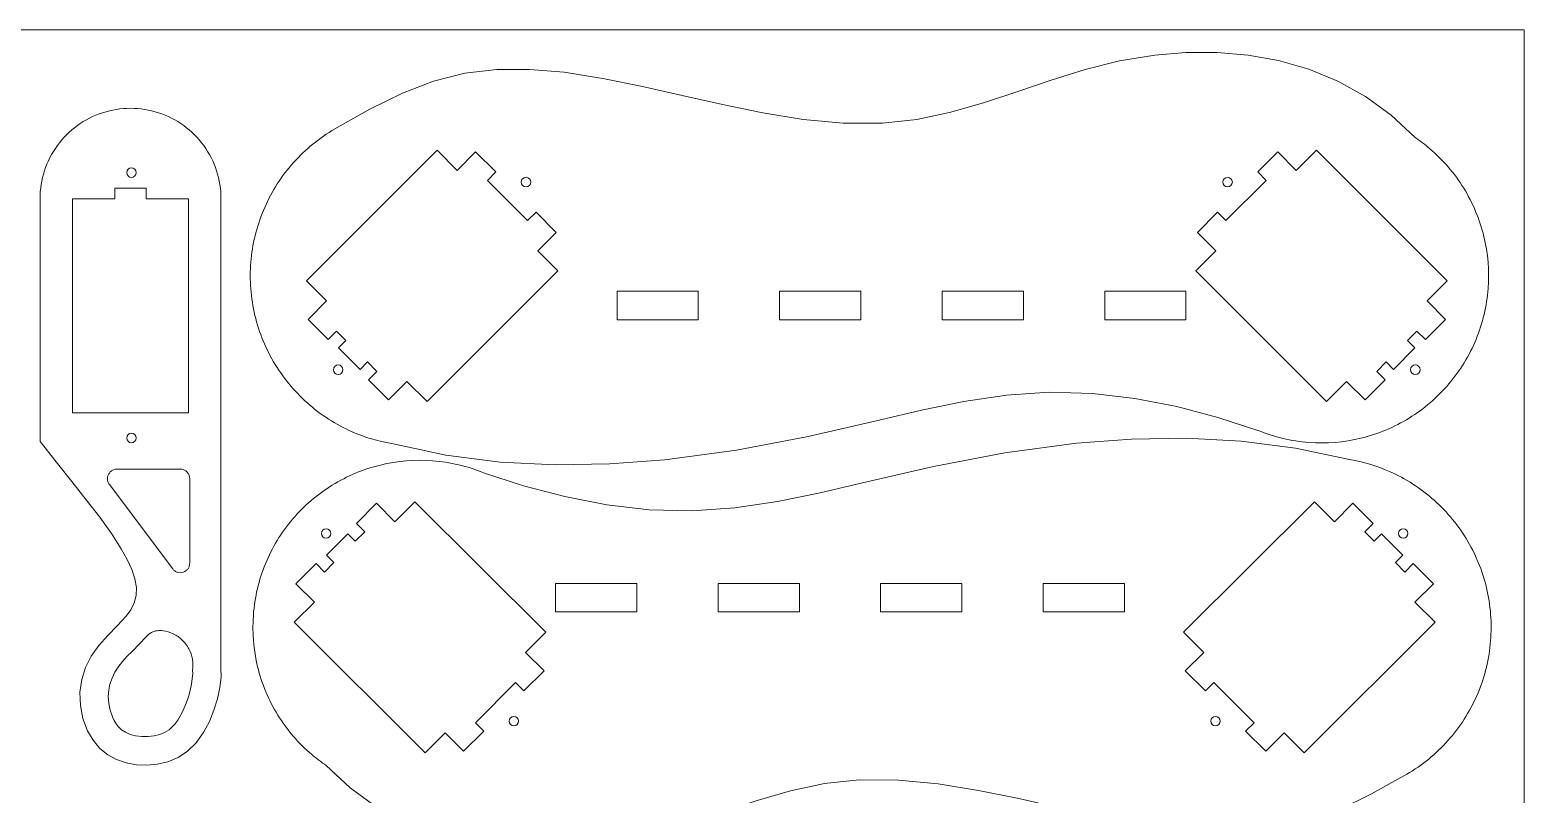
# Model space of a CAD drawing. Header units: inches. Extents: x 602 to 1167, y 387 to 556.
# Drawn here: x 759.1 to 916.7, y 475.3 to 555.9 of the extents above; entities that cross this region are included whole.
import ezdxf

# ---------------------------------------------------------------- set-up
doc = ezdxf.new("R2010")
doc.units = ezdxf.units.IN
doc.header["$MEASUREMENT"] = 0
doc.layers.add('Í¼²ã 1', color=7, linetype='Continuous')

msp = doc.modelspace()

# ---------------------------------------------------------------- linework, layer by layer
at = {"layer": 'Í¼²ã 1', "color": 1, "lineweight": 18}
msp.add_lwpolyline([(916.67, 386.77), (673.58, 386.77), (673.58, 555.94), (916.67, 555.94), (916.67, 386.77)], dxfattribs=at)
at = {"layer": 'Í¼²ã 1', "color": 7, "lineweight": 18}
for points in [[(791.43, 524.14), (792.42, 523.15), (791.64, 522.38), (793.91, 520.11), (794.68, 520.89), (795.67, 519.9), (794.79, 519.02), (796.91, 516.9), (798.85, 518.84), (800.98, 516.72), (814.76, 530.51), (812.64, 532.63), (814.59, 534.57), (812.47, 536.69), (811.58, 535.81), (807.34, 540.05), (808.22, 540.94), (806.1, 543.06), (804.16, 541.11), (802.04, 543.24), (788.25, 529.45), (790.37, 527.33), (788.43, 525.38), (790.55, 523.26), (791.43, 524.14)], [(901.13, 519.9), (902.12, 520.89), (902.9, 520.11), (905.16, 522.38), (904.38, 523.15), (905.37, 524.14), (906.26, 523.26), (908.38, 525.38), (906.43, 527.33), (908.55, 529.45), (894.77, 543.24), (892.64, 541.11), (890.7, 543.06), (888.58, 540.94), (889.46, 540.05), (885.22, 535.81), (884.34, 536.69), (882.21, 534.57), (884.16, 532.63), (882.04, 530.51), (895.83, 516.72), (897.95, 518.84), (899.89, 516.9), (902.01, 519.02), (901.13, 519.9)], [(768.05, 539.22), (768.05, 538.12), (763.6, 538.12), (763.6, 515.52), (775.8, 515.52), (775.8, 538.12), (771.35, 538.12), (771.35, 539.22), (768.05, 539.22)], [(821.01, 528.35), (829.58, 528.35), (829.58, 525.35), (821.01, 525.35), (821.01, 528.35)], [(838.15, 528.35), (846.72, 528.35), (846.72, 525.35), (838.15, 525.35), (838.15, 528.35)], [(855.29, 528.35), (863.86, 528.35), (863.86, 525.35), (855.29, 525.35), (855.29, 528.35)], [(872.44, 528.35), (881.01, 528.35), (881.01, 525.35), (872.44, 525.35), (872.44, 528.35)], [(794.4, 502.97), (793.41, 501.98), (792.63, 502.76), (790.37, 500.5), (791.15, 499.72), (790.16, 498.73), (789.27, 499.61), (787.15, 497.49), (789.1, 495.55), (786.97, 493.43), (800.76, 479.64), (802.88, 481.76), (804.83, 479.81), (806.95, 481.94), (806.07, 482.82), (810.31, 487.06), (811.19, 486.18), (813.31, 488.3), (811.37, 490.24), (813.49, 492.37), (799.7, 506.15), (797.58, 504.03), (795.64, 505.98), (793.52, 503.86), (794.4, 502.97)], [(904.1, 498.73), (903.11, 499.72), (903.89, 500.5), (901.62, 502.76), (900.85, 501.98), (899.86, 502.97), (900.74, 503.86), (898.62, 505.98), (896.67, 504.03), (894.55, 506.15), (880.76, 492.37), (882.89, 490.24), (880.94, 488.3), (883.06, 486.18), (883.95, 487.06), (888.19, 482.82), (887.3, 481.94), (889.43, 479.81), (891.37, 481.76), (893.49, 479.64), (907.28, 493.43), (905.16, 495.55), (907.1, 497.49), (904.98, 499.61), (904.1, 498.73)], [(823.09, 494.52), (814.52, 494.52), (814.52, 497.52), (823.09, 497.52), (823.09, 494.52)], [(840.24, 494.52), (831.66, 494.52), (831.66, 497.52), (840.24, 497.52), (840.24, 494.52)], [(857.38, 494.52), (848.81, 494.52), (848.81, 497.52), (857.38, 497.52), (857.38, 494.52)], [(874.52, 494.52), (865.95, 494.52), (865.95, 497.52), (874.52, 497.52), (874.52, 494.52)]]:
    msp.add_lwpolyline(points, dxfattribs=at)
for points, knots in [([(888.6, 513.67), (890.31, 512.97), (892.12, 512.54), (893.97, 512.4), (895.81, 512.26), (897.66, 512.41), (899.46, 512.85), (901.26, 513.29), (902.97, 514), (904.55, 514.98), (906.13, 515.95), (907.53, 517.16), (908.73, 518.57), (909.93, 519.98), (910.9, 521.57), (911.6, 523.28), (912.3, 525), (912.73, 526.8), (912.87, 528.65), (913.01, 530.5), (912.86, 532.34), (912.42, 534.14), (911.98, 535.94), (911.27, 537.66), (910.3, 539.23), (909.32, 540.81), (908.12, 542.22), (906.7, 543.41), (906.22, 543.83), (905.71, 544.21), (905.18, 544.57), (905.18, 544.57), (902.66, 546.94), (902.66, 546.94), (902.66, 546.94), (899.93, 548.91), (899.93, 548.91), (899.93, 548.91), (897.02, 550.52), (897.02, 550.52), (897.02, 550.52), (893.96, 551.78), (893.96, 551.78), (893.96, 551.78), (890.77, 552.69), (890.77, 552.69), (890.77, 552.69), (887.56, 553.27), (887.56, 553.27), (887.56, 553.27), (884.3, 553.56), (884.3, 553.56), (884.3, 553.56), (881, 553.55), (881, 553.55), (881, 553.55), (877.71, 553.28), (877.71, 553.28), (877.71, 553.28), (874.01, 552.66), (874.01, 552.66), (874.01, 552.66), (870.38, 551.74), (870.38, 551.74), (870.38, 551.74), (866.81, 550.63), (866.81, 550.63), (866.81, 550.63), (863.27, 549.43), (863.27, 549.43), (863.27, 549.43), (859.75, 548.26), (859.75, 548.26), (859.75, 548.26), (856.21, 547.24), (856.21, 547.24), (856.21, 547.24), (852.63, 546.48), (852.63, 546.48), (852.63, 546.48), (849, 546.08), (849, 546.08), (849, 546.08), (844.85, 546.09), (844.85, 546.09), (844.85, 546.09), (840.64, 546.49), (840.64, 546.49), (840.64, 546.49), (836.4, 547.18), (836.4, 547.18), (836.4, 547.18), (832.14, 548.05), (832.14, 548.05), (832.14, 548.05), (827.89, 549.02), (827.89, 549.02), (827.89, 549.02), (823.68, 549.97), (823.68, 549.97), (823.68, 549.97), (819.51, 550.82), (819.51, 550.82), (819.51, 550.82), (815.42, 551.46), (815.42, 551.46), (815.42, 551.46), (811.83, 551.77), (811.83, 551.77), (811.83, 551.77), (808.34, 551.76), (808.34, 551.76), (808.34, 551.76), (804.96, 551.37), (804.96, 551.37), (804.96, 551.37), (801.67, 550.52), (801.67, 550.52), (801.67, 550.52), (798.37, 549.25), (798.37, 549.25), (798.37, 549.25), (794.94, 547.56), (794.94, 547.56), (794.94, 547.56), (791.24, 545.49), (791.24, 545.49), (789.61, 544.53), (788.14, 543.34), (786.89, 541.93), (785.63, 540.52), (784.61, 538.93), (783.85, 537.2), (783.09, 535.47), (782.61, 533.64), (782.42, 531.76), (782.24, 529.89), (782.34, 528), (782.75, 526.15), (783.15, 524.31), (783.83, 522.55), (784.79, 520.92), (785.74, 519.29), (786.94, 517.83), (788.35, 516.57), (789.75, 515.31), (791.34, 514.29), (793.07, 513.53), (794.41, 512.94), (795.81, 512.52), (797.25, 512.28), (797.25, 512.28), (802.96, 511.06), (802.96, 511.06), (802.96, 511.06), (808.7, 510.33), (808.7, 510.33), (808.7, 510.33), (814.47, 510.03), (814.47, 510.03), (814.47, 510.03), (820.26, 510.13), (820.26, 510.13), (820.26, 510.13), (826.04, 510.57), (826.04, 510.57), (826.04, 510.57), (833.61, 511.59), (833.61, 511.59), (833.61, 511.59), (841.15, 513.02), (841.15, 513.02), (841.15, 513.02), (848.64, 514.75), (848.64, 514.75), (848.64, 514.75), (853.11, 515.79), (853.11, 515.79), (853.11, 515.79), (857.59, 516.71), (857.59, 516.71), (857.59, 516.71), (862.08, 517.38), (862.08, 517.38), (862.08, 517.38), (866.59, 517.7), (866.59, 517.7), (866.59, 517.7), (871.14, 517.57), (871.14, 517.57), (871.14, 517.57), (875.6, 517.05), (875.6, 517.05), (875.6, 517.05), (880.03, 516.18), (880.03, 516.18), (880.03, 516.18), (884.37, 515.04), (884.37, 515.04), (884.37, 515.04), (888.6, 513.67), (888.6, 513.67), (888.6, 513.67), (888.6, 513.67), (888.6, 513.67)], [0, 0, 0, 0, 1, 1, 1, 2, 2, 2, 3, 3, 3, 4, 4, 4, 5, 5, 5, 6, 6, 6, 7, 7, 7, 8, 8, 8, 9, 9, 9, 10, 10, 10, 11, 11, 11, 12, 12, 12, 13, 13, 13, 14, 14, 14, 15, 15, 15, 16, 16, 16, 17, 17, 17, 18, 18, 18, 19, 19, 19, 20, 20, 20, 21, 21, 21, 22, 22, 22, 23, 23, 23, 24, 24, 24, 25, 25, 25, 26, 26, 26, 27, 27, 27, 28, 28, 28, 29, 29, 29, 30, 30, 30, 31, 31, 31, 32, 32, 32, 33, 33, 33, 34, 34, 34, 35, 35, 35, 36, 36, 36, 37, 37, 37, 38, 38, 38, 39, 39, 39, 40, 40, 40, 41, 41, 41, 42, 42, 42, 43, 43, 43, 44, 44, 44, 45, 45, 45, 46, 46, 46, 47, 47, 47, 48, 48, 48, 49, 49, 49, 50, 50, 50, 51, 51, 51, 52, 52, 52, 53, 53, 53, 54, 54, 54, 55, 55, 55, 56, 56, 56, 57, 57, 57, 58, 58, 58, 59, 59, 59, 60, 60, 60, 61, 61, 61, 62, 62, 62, 63, 63, 63, 64, 64, 64, 65, 65, 65, 66, 66, 66, 67, 67, 67, 68, 68, 68, 68]), ([(779.24, 538.12), (779.24, 539.12), (779.09, 540.12), (778.78, 541.07), (778.47, 542.02), (778.01, 542.92), (777.42, 543.73), (776.83, 544.54), (776.12, 545.25), (775.31, 545.84), (774.5, 546.43), (773.61, 546.88), (772.65, 547.19), (771.7, 547.5), (770.71, 547.66), (769.7, 547.66), (768.7, 547.66), (767.71, 547.5), (766.76, 547.19), (765.8, 546.88), (764.91, 546.43), (764.1, 545.84), (763.29, 545.25), (762.58, 544.54), (761.99, 543.73), (761.4, 542.92), (760.94, 542.02), (760.63, 541.07), (760.32, 540.12), (760.16, 539.12), (760.16, 538.12), (760.16, 538.12), (760.16, 512.5), (760.16, 512.5), (760.16, 512.5), (761.87, 510.34), (761.87, 510.34), (761.87, 510.34), (763.51, 508.29), (763.51, 508.29), (763.51, 508.29), (765.04, 506.34), (765.04, 506.34), (765.04, 506.34), (766.45, 504.5), (766.45, 504.5), (766.45, 504.5), (767.68, 502.78), (767.68, 502.78), (767.68, 502.78), (768.72, 501.18), (768.72, 501.18), (768.72, 501.18), (769.35, 500.05), (769.35, 500.05), (769.35, 500.05), (769.84, 498.99), (769.84, 498.99), (769.84, 498.99), (770.17, 498.01), (770.17, 498.01), (770.17, 498.01), (770.33, 497.09), (770.33, 497.09), (770.33, 497.09), (770.31, 496.24), (770.31, 496.24), (770.31, 496.24), (770.1, 495.47), (770.1, 495.47), (770.1, 495.47), (769.73, 494.75), (769.73, 494.75), (769.73, 494.75), (769.25, 494.07), (769.25, 494.07), (769.25, 494.07), (768.31, 493.04), (768.31, 493.04), (768.31, 493.04), (767.3, 492.02), (767.3, 492.02), (767.3, 492.02), (766.36, 490.97), (766.36, 490.97), (766.36, 490.97), (765.57, 489.84), (765.57, 489.84), (765.57, 489.84), (764.97, 488.65), (764.97, 488.65), (764.97, 488.65), (764.56, 487.38), (764.56, 487.38), (764.56, 487.38), (764.37, 486.05), (764.37, 486.05), (764.37, 486.05), (764.42, 484.66), (764.42, 484.66), (764.42, 484.66), (764.69, 483.27), (764.69, 483.27), (764.69, 483.27), (765.18, 481.96), (765.18, 481.96), (765.18, 481.96), (765.75, 480.97), (765.75, 480.97), (765.75, 480.97), (766.46, 480.12), (766.46, 480.12), (766.46, 480.12), (767.3, 479.45), (767.3, 479.45), (767.3, 479.45), (768.24, 478.94), (768.24, 478.94), (768.24, 478.94), (769.26, 478.6), (769.26, 478.6), (769.26, 478.6), (770.32, 478.4), (770.32, 478.4), (770.32, 478.4), (771.41, 478.35), (771.41, 478.35), (771.41, 478.35), (772.5, 478.44), (772.5, 478.44), (772.5, 478.44), (773.63, 478.69), (773.63, 478.69), (773.63, 478.69), (774.71, 479.14), (774.71, 479.14), (774.71, 479.14), (775.72, 479.81), (775.72, 479.81), (775.72, 479.81), (776.64, 480.71), (776.64, 480.71), (776.64, 480.71), (777.44, 481.86), (777.44, 481.86), (777.44, 481.86), (778.02, 482.97), (778.02, 482.97), (778.02, 482.97), (778.49, 484.14), (778.49, 484.14), (778.49, 484.14), (778.86, 485.35), (778.86, 485.35), (778.86, 485.35), (779.12, 486.53), (779.12, 486.53), (779.12, 486.53), (779.25, 487.63), (779.25, 487.63), (779.25, 487.63), (779.24, 488.6), (779.24, 488.6), (779.24, 488.6), (779.24, 538.12), (779.24, 538.12), (779.24, 538.12), (779.24, 538.12), (779.24, 538.12)], [0, 0, 0, 0, 1, 1, 1, 2, 2, 2, 3, 3, 3, 4, 4, 4, 5, 5, 5, 6, 6, 6, 7, 7, 7, 8, 8, 8, 9, 9, 9, 10, 10, 10, 11, 11, 11, 12, 12, 12, 13, 13, 13, 14, 14, 14, 15, 15, 15, 16, 16, 16, 17, 17, 17, 18, 18, 18, 19, 19, 19, 20, 20, 20, 21, 21, 21, 22, 22, 22, 23, 23, 23, 24, 24, 24, 25, 25, 25, 26, 26, 26, 27, 27, 27, 28, 28, 28, 29, 29, 29, 30, 30, 30, 31, 31, 31, 32, 32, 32, 33, 33, 33, 34, 34, 34, 35, 35, 35, 36, 36, 36, 37, 37, 37, 38, 38, 38, 39, 39, 39, 40, 40, 40, 41, 41, 41, 42, 42, 42, 43, 43, 43, 44, 44, 44, 45, 45, 45, 46, 46, 46, 47, 47, 47, 48, 48, 48, 49, 49, 49, 50, 50, 50, 51, 51, 51, 52, 52, 52, 53, 53, 53, 54, 54, 54, 55, 55, 55, 56, 56, 56, 56]), ([(769.3, 540.87), (769.3, 541.15), (769.53, 541.37), (769.8, 541.37), (770.08, 541.37), (770.3, 541.15), (770.3, 540.87), (770.3, 540.6), (770.08, 540.37), (769.8, 540.37), (769.53, 540.37), (769.3, 540.6), (769.3, 540.87)], [0, 0, 0, 0, 1, 1, 1, 2, 2, 2, 3, 3, 3, 4, 4, 4, 4]), ([(810.91, 539.88), (810.91, 540.15), (811.13, 540.38), (811.41, 540.38), (811.68, 540.38), (811.91, 540.15), (811.91, 539.88), (811.91, 539.6), (811.68, 539.38), (811.41, 539.38), (811.13, 539.38), (810.91, 539.6), (810.91, 539.88)], [0, 0, 0, 0, 1, 1, 1, 2, 2, 2, 3, 3, 3, 4, 4, 4, 4]), ([(884.9, 539.88), (884.9, 540.15), (885.12, 540.38), (885.4, 540.38), (885.67, 540.38), (885.9, 540.15), (885.9, 539.88), (885.9, 539.6), (885.67, 539.38), (885.4, 539.38), (885.12, 539.38), (884.9, 539.6), (884.9, 539.88)], [0, 0, 0, 0, 1, 1, 1, 2, 2, 2, 3, 3, 3, 4, 4, 4, 4]), ([(791.11, 520.08), (791.11, 520.35), (791.33, 520.58), (791.61, 520.58), (791.88, 520.58), (792.11, 520.35), (792.11, 520.08), (792.11, 519.8), (791.88, 519.58), (791.61, 519.58), (791.33, 519.58), (791.11, 519.8), (791.11, 520.08)], [0, 0, 0, 0, 1, 1, 1, 2, 2, 2, 3, 3, 3, 4, 4, 4, 4]), ([(904.7, 520.08), (904.7, 520.35), (904.92, 520.58), (905.2, 520.58), (905.47, 520.58), (905.7, 520.35), (905.7, 520.08), (905.7, 519.8), (905.47, 519.58), (905.2, 519.58), (904.92, 519.58), (904.7, 519.8), (904.7, 520.08)], [0, 0, 0, 0, 1, 1, 1, 2, 2, 2, 3, 3, 3, 4, 4, 4, 4]), ([(769.3, 512.87), (769.3, 513.15), (769.53, 513.37), (769.8, 513.37), (770.08, 513.37), (770.3, 513.15), (770.3, 512.87), (770.3, 512.6), (770.08, 512.37), (769.8, 512.37), (769.53, 512.37), (769.3, 512.6), (769.3, 512.87)], [0, 0, 0, 0, 1, 1, 1, 2, 2, 2, 3, 3, 3, 4, 4, 4, 4]), ([(806.93, 509.2), (805.21, 509.9), (803.41, 510.33), (801.56, 510.47), (799.71, 510.61), (797.87, 510.46), (796.07, 510.02), (794.26, 509.58), (792.55, 508.87), (790.98, 507.9), (789.4, 506.92), (787.99, 505.71), (786.79, 504.3), (785.6, 502.89), (784.63, 501.31), (783.93, 499.59), (783.22, 497.88), (782.8, 496.07), (782.66, 494.22), (782.52, 492.38), (782.67, 490.53), (783.11, 488.73), (783.54, 486.93), (784.26, 485.22), (785.23, 483.64), (786.21, 482.06), (787.41, 480.66), (788.83, 479.46), (789.31, 479.05), (789.82, 478.66), (790.35, 478.3), (790.35, 478.3), (792.87, 475.94), (792.87, 475.94), (792.87, 475.94), (795.6, 473.96), (795.6, 473.96), (795.6, 473.96), (798.51, 472.35), (798.51, 472.35), (798.51, 472.35), (801.57, 471.09), (801.57, 471.09), (801.57, 471.09), (804.75, 470.18), (804.75, 470.18), (804.75, 470.18), (807.96, 469.6), (807.96, 469.6), (807.96, 469.6), (811.23, 469.32), (811.23, 469.32), (811.23, 469.32), (814.53, 469.32), (814.53, 469.32), (814.53, 469.32), (817.82, 469.59), (817.82, 469.59), (817.82, 469.59), (821.52, 470.22), (821.52, 470.22), (821.52, 470.22), (825.15, 471.13), (825.15, 471.13), (825.15, 471.13), (828.72, 472.25), (828.72, 472.25), (828.72, 472.25), (832.26, 473.44), (832.26, 473.44), (832.26, 473.44), (835.78, 474.61), (835.78, 474.61), (835.78, 474.61), (839.32, 475.63), (839.32, 475.63), (839.32, 475.63), (842.9, 476.4), (842.9, 476.4), (842.9, 476.4), (846.53, 476.79), (846.53, 476.79), (846.53, 476.79), (850.68, 476.78), (850.68, 476.78), (850.68, 476.78), (854.89, 476.38), (854.89, 476.38), (854.89, 476.38), (859.13, 475.69), (859.13, 475.69), (859.13, 475.69), (863.39, 474.82), (863.39, 474.82), (863.39, 474.82), (867.64, 473.85), (867.64, 473.85), (867.64, 473.85), (871.85, 472.9), (871.85, 472.9), (871.85, 472.9), (876.02, 472.05), (876.02, 472.05), (876.02, 472.05), (880.11, 471.42), (880.11, 471.42), (880.11, 471.42), (883.7, 471.1), (883.7, 471.1), (883.7, 471.1), (887.19, 471.11), (887.19, 471.11), (887.19, 471.11), (890.57, 471.51), (890.57, 471.51), (890.57, 471.51), (893.86, 472.35), (893.86, 472.35), (893.86, 472.35), (897.15, 473.62), (897.15, 473.62), (897.15, 473.62), (900.59, 475.31), (900.59, 475.31), (900.59, 475.31), (904.29, 477.39), (904.29, 477.39), (905.92, 478.34), (907.38, 479.54), (908.64, 480.95), (909.9, 482.36), (910.92, 483.94), (911.68, 485.67), (912.44, 487.4), (912.92, 489.23), (913.1, 491.11), (913.29, 492.99), (913.18, 494.87), (912.78, 496.72), (912.38, 498.56), (911.69, 500.32), (910.74, 501.95), (909.79, 503.59), (908.59, 505.05), (907.18, 506.3), (905.77, 507.56), (904.18, 508.58), (902.46, 509.34), (901.12, 509.93), (899.72, 510.35), (898.27, 510.6), (898.27, 510.6), (892.57, 511.81), (892.57, 511.81), (892.57, 511.81), (886.83, 512.54), (886.83, 512.54), (886.83, 512.54), (881.06, 512.84), (881.06, 512.84), (881.06, 512.84), (875.27, 512.75), (875.27, 512.75), (875.27, 512.75), (869.48, 512.31), (869.48, 512.31), (869.48, 512.31), (861.91, 511.29), (861.91, 511.29), (861.91, 511.29), (854.38, 509.85), (854.38, 509.85), (854.38, 509.85), (846.89, 508.13), (846.89, 508.13), (846.89, 508.13), (842.42, 507.08), (842.42, 507.08), (842.42, 507.08), (837.94, 506.17), (837.94, 506.17), (837.94, 506.17), (833.45, 505.49), (833.45, 505.49), (833.45, 505.49), (828.94, 505.18), (828.94, 505.18), (828.94, 505.18), (824.39, 505.3), (824.39, 505.3), (824.39, 505.3), (819.93, 505.82), (819.93, 505.82), (819.93, 505.82), (815.5, 506.69), (815.5, 506.69), (815.5, 506.69), (811.16, 507.83), (811.16, 507.83), (811.16, 507.83), (806.93, 509.2), (806.93, 509.2), (806.93, 509.2), (806.93, 509.2), (806.93, 509.2)], [0, 0, 0, 0, 1, 1, 1, 2, 2, 2, 3, 3, 3, 4, 4, 4, 5, 5, 5, 6, 6, 6, 7, 7, 7, 8, 8, 8, 9, 9, 9, 10, 10, 10, 11, 11, 11, 12, 12, 12, 13, 13, 13, 14, 14, 14, 15, 15, 15, 16, 16, 16, 17, 17, 17, 18, 18, 18, 19, 19, 19, 20, 20, 20, 21, 21, 21, 22, 22, 22, 23, 23, 23, 24, 24, 24, 25, 25, 25, 26, 26, 26, 27, 27, 27, 28, 28, 28, 29, 29, 29, 30, 30, 30, 31, 31, 31, 32, 32, 32, 33, 33, 33, 34, 34, 34, 35, 35, 35, 36, 36, 36, 37, 37, 37, 38, 38, 38, 39, 39, 39, 40, 40, 40, 41, 41, 41, 42, 42, 42, 43, 43, 43, 44, 44, 44, 45, 45, 45, 46, 46, 46, 47, 47, 47, 48, 48, 48, 49, 49, 49, 50, 50, 50, 51, 51, 51, 52, 52, 52, 53, 53, 53, 54, 54, 54, 55, 55, 55, 56, 56, 56, 57, 57, 57, 58, 58, 58, 59, 59, 59, 60, 60, 60, 61, 61, 61, 62, 62, 62, 63, 63, 63, 64, 64, 64, 65, 65, 65, 66, 66, 66, 67, 67, 67, 68, 68, 68, 68]), ([(768.28, 509.58), (768.17, 509.58), (768.07, 509.56), (767.97, 509.53), (767.87, 509.5), (767.77, 509.45), (767.69, 509.39), (767.6, 509.33), (767.53, 509.25), (767.47, 509.17), (767.4, 509.08), (767.36, 508.99), (767.32, 508.89), (767.29, 508.79), (767.28, 508.68), (767.28, 508.58), (767.28, 508.47), (767.29, 508.37), (767.32, 508.27), (767.36, 508.16), (767.41, 508.07), (767.47, 507.98), (767.47, 507.98), (774.15, 499.06), (774.15, 499.06), (774.21, 498.97), (774.29, 498.9), (774.37, 498.84), (774.46, 498.78), (774.55, 498.73), (774.65, 498.7), (774.75, 498.67), (774.86, 498.66), (774.96, 498.66), (775.07, 498.66), (775.17, 498.68), (775.27, 498.71), (775.37, 498.75), (775.46, 498.79), (775.55, 498.86), (775.63, 498.92), (775.71, 499), (775.77, 499.08), (775.83, 499.17), (775.87, 499.26), (775.9, 499.36), (775.93, 499.46), (775.95, 499.56), (775.95, 499.66), (775.95, 499.66), (775.95, 508.58), (775.95, 508.58), (775.95, 508.68), (775.93, 508.79), (775.9, 508.89), (775.87, 508.99), (775.82, 509.08), (775.76, 509.17), (775.7, 509.25), (775.62, 509.33), (775.54, 509.39), (775.45, 509.45), (775.36, 509.5), (775.26, 509.53), (775.16, 509.56), (775.05, 509.58), (774.95, 509.58), (774.95, 509.58), (768.28, 509.58), (768.28, 509.58), (768.28, 509.58), (768.28, 509.58), (768.28, 509.58)], [0, 0, 0, 0, 1, 1, 1, 2, 2, 2, 3, 3, 3, 4, 4, 4, 5, 5, 5, 6, 6, 6, 7, 7, 7, 8, 8, 8, 9, 9, 9, 10, 10, 10, 11, 11, 11, 12, 12, 12, 13, 13, 13, 14, 14, 14, 15, 15, 15, 16, 16, 16, 17, 17, 17, 18, 18, 18, 19, 19, 19, 20, 20, 20, 21, 21, 21, 22, 22, 22, 23, 23, 23, 24, 24, 24, 24]), ([(789.83, 502.8), (789.83, 503.07), (790.06, 503.3), (790.33, 503.3), (790.61, 503.3), (790.83, 503.07), (790.83, 502.8), (790.83, 502.52), (790.61, 502.3), (790.33, 502.3), (790.06, 502.3), (789.83, 502.52), (789.83, 502.8)], [0, 0, 0, 0, 1, 1, 1, 2, 2, 2, 3, 3, 3, 4, 4, 4, 4]), ([(903.42, 502.8), (903.42, 503.07), (903.65, 503.3), (903.92, 503.3), (904.2, 503.3), (904.42, 503.07), (904.42, 502.8), (904.42, 502.52), (904.2, 502.3), (903.92, 502.3), (903.65, 502.3), (903.42, 502.52), (903.42, 502.8)], [0, 0, 0, 0, 1, 1, 1, 2, 2, 2, 3, 3, 3, 4, 4, 4, 4]), ([(776.25, 488.36), (776.31, 488.74), (776.3, 489.13), (776.23, 489.52), (776.17, 489.9), (776.04, 490.27), (775.86, 490.62), (775.67, 490.96), (775.44, 491.27), (775.16, 491.54), (774.88, 491.81), (774.56, 492.04), (774.21, 492.21), (773.87, 492.38), (773.51, 492.49), (773.13, 492.54), (772.92, 492.58), (772.71, 492.57), (772.51, 492.54), (772.3, 492.5), (772.1, 492.44), (771.91, 492.34), (771.69, 492.22), (771.49, 492.06), (771.32, 491.87), (771.32, 491.87), (770.63, 491.12), (770.63, 491.12), (770.63, 491.12), (769.9, 490.39), (769.9, 490.39), (769.9, 490.39), (769.32, 489.8), (769.32, 489.8), (769.32, 489.8), (768.86, 489.29), (768.86, 489.29), (768.86, 489.29), (768.47, 488.78), (768.47, 488.78), (768.47, 488.78), (768.06, 488.16), (768.06, 488.16), (768.06, 488.16), (767.75, 487.53), (767.75, 487.53), (767.75, 487.53), (767.53, 486.89), (767.53, 486.89), (767.53, 486.89), (767.4, 486.25), (767.4, 486.25), (767.4, 486.25), (767.36, 485.58), (767.36, 485.58), (767.36, 485.58), (767.41, 484.87), (767.41, 484.87), (767.41, 484.87), (767.56, 484.14), (767.56, 484.14), (767.56, 484.14), (767.79, 483.46), (767.79, 483.46), (767.79, 483.46), (767.98, 483.06), (767.98, 483.06), (767.98, 483.06), (768.19, 482.71), (768.19, 482.71), (768.19, 482.71), (768.41, 482.42), (768.41, 482.42), (768.41, 482.42), (768.75, 482.09), (768.75, 482.09), (768.75, 482.09), (769.16, 481.82), (769.16, 481.82), (769.16, 481.82), (769.66, 481.6), (769.66, 481.6), (769.66, 481.6), (770.23, 481.45), (770.23, 481.45), (770.23, 481.45), (770.88, 481.36), (770.88, 481.36), (770.88, 481.36), (771.56, 481.36), (771.56, 481.36), (771.56, 481.36), (772.2, 481.43), (772.2, 481.43), (772.2, 481.43), (772.78, 481.57), (772.78, 481.57), (772.78, 481.57), (773.3, 481.79), (773.3, 481.79), (773.3, 481.79), (773.77, 482.09), (773.77, 482.09), (773.77, 482.09), (774.07, 482.36), (774.07, 482.36), (774.07, 482.36), (774.37, 482.69), (774.37, 482.69), (774.37, 482.69), (774.68, 483.1), (774.68, 483.1), (774.68, 483.1), (775.15, 483.92), (775.15, 483.92), (775.15, 483.92), (775.57, 484.89), (775.57, 484.89), (775.57, 484.89), (775.8, 485.56), (775.8, 485.56), (775.8, 485.56), (775.99, 486.23), (775.99, 486.23), (775.99, 486.23), (776.14, 486.9), (776.14, 486.9), (776.14, 486.9), (776.22, 487.49), (776.22, 487.49), (776.22, 487.49), (776.26, 487.98), (776.26, 487.98), (776.26, 487.98), (776.25, 488.36), (776.25, 488.36), (776.25, 488.36), (776.25, 488.36), (776.25, 488.36)], [0, 0, 0, 0, 1, 1, 1, 2, 2, 2, 3, 3, 3, 4, 4, 4, 5, 5, 5, 6, 6, 6, 7, 7, 7, 8, 8, 8, 9, 9, 9, 10, 10, 10, 11, 11, 11, 12, 12, 12, 13, 13, 13, 14, 14, 14, 15, 15, 15, 16, 16, 16, 17, 17, 17, 18, 18, 18, 19, 19, 19, 20, 20, 20, 21, 21, 21, 22, 22, 22, 23, 23, 23, 24, 24, 24, 25, 25, 25, 26, 26, 26, 27, 27, 27, 28, 28, 28, 29, 29, 29, 30, 30, 30, 31, 31, 31, 32, 32, 32, 33, 33, 33, 34, 34, 34, 35, 35, 35, 36, 36, 36, 37, 37, 37, 38, 38, 38, 39, 39, 39, 40, 40, 40, 41, 41, 41, 42, 42, 42, 43, 43, 43, 44, 44, 44, 45, 45, 45, 46, 46, 46, 46]), ([(809.63, 483), (809.63, 483.27), (809.86, 483.5), (810.13, 483.5), (810.41, 483.5), (810.63, 483.27), (810.63, 483), (810.63, 482.72), (810.41, 482.5), (810.13, 482.5), (809.86, 482.5), (809.63, 482.72), (809.63, 483)], [0, 0, 0, 0, 1, 1, 1, 2, 2, 2, 3, 3, 3, 4, 4, 4, 4]), ([(883.62, 483), (883.62, 483.27), (883.85, 483.5), (884.12, 483.5), (884.4, 483.5), (884.62, 483.27), (884.62, 483), (884.62, 482.72), (884.4, 482.5), (884.12, 482.5), (883.85, 482.5), (883.62, 482.72), (883.62, 483)], [0, 0, 0, 0, 1, 1, 1, 2, 2, 2, 3, 3, 3, 4, 4, 4, 4])]:
    msp.add_open_spline(points, degree=3, knots=knots, dxfattribs=at)

doc.saveas('drawing.dxf')
